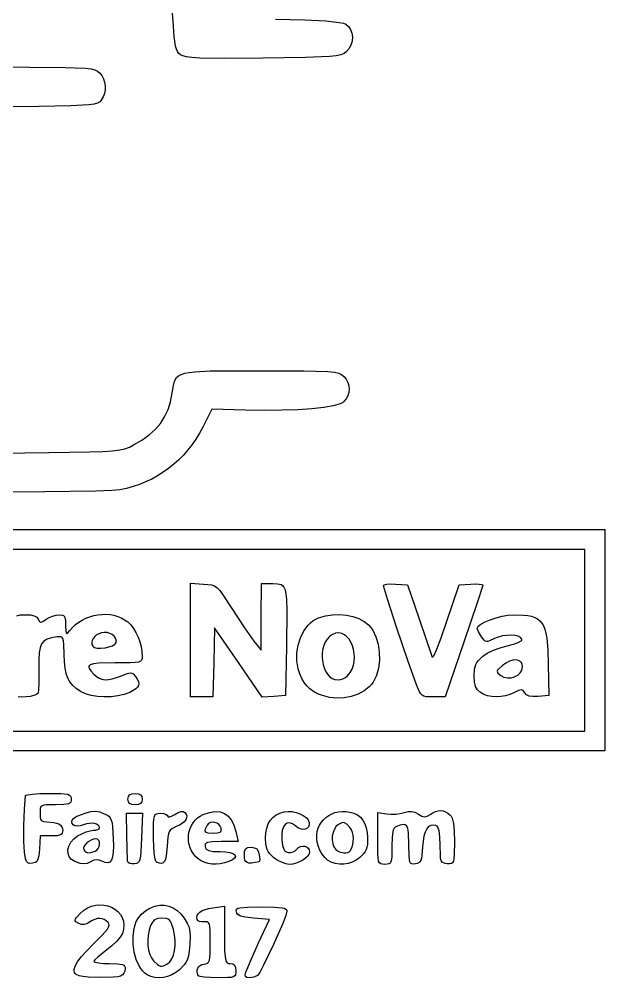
# Model space of a CAD drawing. Extents: x -22 to 140, y -125 to 113.
# Drawn here: x 67 to 139.7, y -125.5 to -6.3 of the extents above; entities that cross this region are included whole.
import ezdxf

# ---------------------------------------------------------------- set-up
doc = ezdxf.new("R2010")
doc.units = 0
doc.layers.get('0').update_dxf_attribs({"linetype": 'CONTINUOUS'})

msp = doc.modelspace()

# ---------------------------------------------------------------- linework, layer by layer
at = {"color": 7}
for points in [[(98.827375, -6.240862), (102.447191, -6.34669), (105.059666, -6.483367), (106.738809, -6.656237), (107.251508, -6.757913), (107.558625, -6.870635), (107.907325, -7.1545), (108.159047, -7.534591), (108.313392, -7.984041), (108.369958, -8.475986), (108.328341, -8.983551), (108.188142, -9.479875), (107.948955, -9.938089), (107.610385, -10.331323), (107.332938, -10.538824), (106.952228, -10.70076), (106.375259, -10.82412), (105.509031, -10.915893), (102.536825, -11.032645), (97.291635, -11.106935), (92.419712, -11.13897), (89.394919, -11.093935), (88.428926, -11.036695), (87.749185, -10.953202), (87.297189, -10.841129), (87.014428, -10.69815), (86.812806, -10.521352), (86.647192, -10.297772), (86.511824, -10.001425), (86.400933, -9.606328), (86.22952, -8.415943), (86.08682, -6.518741), (85.967386, -5.039281)], [(65.007972, -12.207652), (68.2239, -12.236106), (72.681561, -12.253999), (75.173191, -12.341487), (75.892434, -12.428395), (76.372991, -12.553174), (76.699138, -12.722648), (76.95515, -12.943645), (77.229597, -13.284829), (77.434883, -13.680454), (77.570053, -14.114774), (77.634146, -14.572051), (77.626215, -15.036535), (77.545274, -15.492484), (77.390376, -15.924155), (77.160566, -16.315803), (76.969795, -16.527416), (76.697515, -16.692547), (76.273956, -16.818359), (75.629355, -16.91202), (73.397959, -17.031575), (69.445203, -17.108557), (62.229966, -17.216526)], [(61.69172, -60.260622), (70.646349, -60.15005), (75.715489, -60.070469), (77.367361, -60.01613), (78.577062, -59.938993), (79.454307, -59.829229), (80.108817, -59.677012), (80.650311, -59.472517), (81.188506, -59.205918), (82.214909, -58.611522), (83.106909, -57.973361), (83.870788, -57.282975), (84.512844, -56.531908), (85.039361, -55.711705), (85.456626, -54.813911), (85.770934, -53.830065), (85.98857, -52.751713), (86.13727, -51.811642), (86.227477, -51.4343), (86.351829, -51.112798), (86.528001, -50.842675), (86.77367, -50.619465), (87.106514, -50.438702), (87.54421, -50.29592), (88.104438, -50.186661), (88.804871, -50.106453), (90.697075, -50.01534), (93.362238, -49.986867), (96.941784, -49.985174), (102.336216, -50.001035), (105.30737, -50.086266), (106.14314, -50.172544), (106.683798, -50.297342), (107.032916, -50.467717), (107.294062, -50.690729), (107.586577, -51.045268), (107.797089, -51.434105), (107.925466, -51.845489), (107.971564, -52.267666), (107.935251, -52.688888), (107.81639, -53.097399), (107.614841, -53.481455), (107.330468, -53.829297), (107.129664, -53.977625), (106.835792, -54.116416), (105.984226, -54.364069), (104.806549, -54.569625), (103.333541, -54.730452), (101.595978, -54.843926), (99.624636, -54.907414), (97.450294, -54.91828), (95.103727, -54.873909), (90.907139, -54.747668), (89.777968, -57.000885), (89.37187, -57.756795), (88.927149, -58.482069), (88.445275, -59.175599), (87.927702, -59.836281), (87.375895, -60.463012), (86.791317, -61.054683), (86.175429, -61.610189), (85.529691, -62.128425), (84.855566, -62.608288), (84.154515, -63.04867), (83.428002, -63.448466), (82.677485, -63.806572), (81.904428, -64.121879), (81.110294, -64.393287), (80.296543, -64.619686), (79.464636, -64.799972), (78.456578, -64.882166), (76.473496, -64.952047), (70.144315, -65.055552), (61.601231, -65.111864)], [(-21.822454, -83.499221), (-21.822454, -69.740887), (58.963686, -69.740887), (139.749798, -69.740887), (139.749798, -83.499221), (139.749798, -97.257554), (58.963686, -97.257554), (-21.822454, -97.257554), (-21.822454, -83.499221)], [(137.280353, -83.499221), (137.280353, -72.210332), (58.963686, -72.210332), (-19.35301, -72.210332), (-19.35301, -83.499221), (-19.35301, -94.788109), (58.963686, -94.788109), (137.280353, -94.788109), (137.280353, -83.499221)], [(88.244087, -83.479883), (88.244087, -76.404998), (89.883036, -76.512522), (90.427349, -76.553791), (90.859214, -76.620649), (91.219477, -76.748541), (91.548971, -76.972916), (91.888547, -77.329216), (92.27904, -77.852888), (93.376157, -79.544136), (94.950031, -81.942051), (96.130335, -83.60108), (97.030398, -84.733934), (97.047049, -80.588795), (97.063701, -76.443657), (98.468067, -76.443657), (99.071918, -76.464202), (99.316573, -76.506183), (99.526222, -76.583794), (99.703246, -76.707904), (99.850021, -76.889379), (99.968933, -77.139089), (100.062362, -77.467897), (100.182284, -78.406292), (100.228834, -79.791506), (100.177995, -84.250163), (100.062312, -90.378382), (98.615358, -90.484302), (97.168405, -90.59022), (94.205636, -86.267547), (91.242867, -81.94487), (91.143807, -86.24982), (91.044747, -90.55477), (89.644502, -90.55477), (88.244256, -90.55477), (88.244256, -83.479886), (88.244087, -83.479886)], [(116.353138, -89.055465), (115.27657, -86.021), (113.908351, -81.989769), (112.732486, -78.40978), (112.232976, -76.729034), (112.263577, -76.665774), (112.35128, -76.611037), (112.673395, -76.530705), (113.150127, -76.495171), (113.732281, -76.511568), (115.231587, -76.620045), (116.664881, -80.853379), (118.28176, -85.615879), (118.308684, -85.645075), (118.350997, -85.62498), (118.478153, -85.445558), (118.877175, -84.590625), (119.420775, -83.189987), (120.050892, -81.382551), (121.636417, -76.620051), (123.10829, -76.511573), (123.679793, -76.490971), (124.147814, -76.515073), (124.464047, -76.578474), (124.55015, -76.623235), (124.580192, -76.675801), (123.892343, -78.866817), (122.238594, -83.751643), (119.896997, -90.554785), (118.40596, -90.554785), (117.557386, -90.522848), (117.269798, -90.459763), (117.045155, -90.344676), (116.862309, -90.162149), (116.700119, -89.896733), (116.353132, -89.055479), (116.353132, -89.055479)], [(66.650251, -80.47539), (67.101937, -80.35802), (67.769023, -80.32419), (68.371993, -80.358728), (68.833531, -80.462213), (69.153069, -80.634448), (69.33005, -80.875237), (69.466603, -81.156229), (69.542081, -81.226477), (69.633586, -81.249901), (69.898353, -81.15624), (70.328242, -80.875248), (70.697112, -80.661287), (71.119881, -80.486072), (71.544377, -80.367683), (71.918423, -80.324201), (72.335976, -80.370849), (72.477412, -80.442675), (72.581352, -80.558843), (72.653341, -80.728363), (72.698928, -80.960242), (72.733086, -81.647117), (72.752136, -82.357025), (72.819697, -82.669129), (72.883888, -82.691057), (72.974868, -82.63163), (73.256746, -82.292771), (73.586029, -81.906166), (73.956175, -81.558565), (74.361855, -81.25075), (74.797742, -80.983517), (75.258512, -80.757649), (75.738837, -80.573936), (76.233389, -80.43317), (76.73684, -80.336133), (77.243863, -80.283617), (77.749134, -80.276421), (78.247321, -80.315311), (78.733102, -80.401087), (79.201145, -80.534538), (79.646128, -80.71645), (80.062719, -80.947616), (80.445595, -81.228819), (80.822184, -81.598894), (81.166165, -82.042395), (81.472173, -82.546506), (81.734843, -83.098409), (81.948815, -83.685293), (82.108722, -84.294339), (82.209208, -84.912739), (82.244903, -85.52767), (82.234715, -85.782158), (82.178493, -85.975517), (82.040896, -86.116135), (81.786586, -86.212389), (81.380228, -86.272664), (80.78648, -86.305339), (78.895484, -86.321426), (76.829829, -86.37025), (76.194186, -86.446047), (75.798727, -86.56922), (75.685299, -86.651648), (75.624997, -86.749613), (75.615514, -86.864342), (75.654543, -86.997069), (75.868913, -87.32143), (76.249651, -87.732537), (76.568339, -88.011406), (76.898372, -88.215837), (77.249451, -88.346322), (77.631284, -88.403357), (78.05357, -88.387439), (78.526016, -88.299064), (79.058321, -88.138731), (79.660193, -87.906933), (80.364126, -87.634919), (80.806792, -87.554782), (80.968683, -87.588621), (81.111493, -87.672771), (81.401533, -87.995128), (81.634682, -88.332714), (81.782284, -88.627131), (81.841173, -88.887275), (81.808187, -89.122047), (81.680162, -89.340346), (81.453936, -89.551073), (81.126346, -89.76312), (80.694227, -89.985396), (80.008238, -90.243911), (79.231258, -90.422981), (78.397892, -90.52328), (77.542742, -90.545491), (76.700419, -90.490266), (75.905526, -90.358287), (75.192666, -90.15023), (74.596449, -89.866769), (74.060044, -89.503357), (73.620319, -89.117077), (73.268859, -88.689067), (72.99724, -88.200476), (72.797046, -87.632438), (72.659855, -86.966103), (72.577245, -86.182609), (72.540799, -85.263101), (72.502403, -83.970836), (72.460445, -83.569378), (72.390629, -83.300308), (72.283444, -83.140584), (72.129376, -83.067161), (71.918911, -83.057001), (71.642542, -83.087038), (70.969253, -83.205803), (70.438294, -83.375108), (70.034863, -83.619935), (69.744166, -83.965265), (69.551406, -84.43608), (69.441782, -85.057361), (69.400501, -85.854091), (69.41275, -86.851247), (69.41687, -88.9159), (69.374842, -89.656562), (69.307551, -90.062296), (69.130288, -90.240519), (68.784492, -90.384353), (68.325805, -90.489603), (67.80986, -90.552072), (67.292304, -90.567566), (66.828765, -90.531882)], [(104.648409, -90.38767), (104.058728, -90.143553), (103.542216, -89.862683), (103.093054, -89.538556), (102.705416, -89.164668), (102.373477, -88.734511), (102.091422, -88.241578), (101.853424, -87.679369), (101.653664, -87.041375), (101.547605, -86.55902), (101.484878, -86.067838), (101.482338, -85.076448), (101.632356, -84.102112), (101.920872, -83.179748), (102.333952, -82.344263), (102.857664, -81.630571), (103.15665, -81.330303), (103.47807, -81.07358), (103.820177, -80.864755), (104.181235, -80.708201), (105.040686, -80.468329), (105.917816, -80.334922), (106.791819, -80.304979), (107.641881, -80.375506), (108.447185, -80.543499), (109.186923, -80.80596), (109.840284, -81.159892), (110.386455, -81.602295), (110.656384, -81.910674), (110.897328, -82.263508), (111.290418, -83.07985), (111.562012, -84.005962), (111.708389, -84.99648), (111.725831, -86.006043), (111.610636, -86.989282), (111.359083, -87.90084), (111.181009, -88.315563), (110.967455, -88.695352), (110.741011, -89.003587), (110.47391, -89.289698), (109.833342, -89.791368), (109.076924, -90.192013), (108.235834, -90.483289), (107.341246, -90.656842), (106.42434, -90.70432), (105.51629, -90.617381), (104.648273, -90.38767), (104.648273, -90.38767)], [(124.3059, -90.005617), (123.927694, -89.667678), (123.686592, -89.249069), (123.559132, -88.687408), (123.521859, -87.920308), (123.563789, -87.108129), (123.625197, -86.788063), (123.721571, -86.50697), (123.858903, -86.251062), (124.043197, -86.006556), (124.576664, -85.496612), (125.142943, -85.116475), (125.8948, -84.74813), (126.74217, -84.430232), (127.594975, -84.201426), (128.399537, -84.003543), (128.991083, -83.792655), (129.341682, -83.58128), (129.417899, -83.479321), (129.423402, -83.381935), (129.265598, -83.169458), (128.970342, -83.013341), (128.568365, -82.914321), (128.090388, -82.873125), (127.567148, -82.890481), (127.029365, -82.96713), (126.507773, -83.103799), (126.033095, -83.301219), (125.429294, -83.589331), (125.217856, -83.652558), (125.045317, -83.658795), (124.895629, -83.605689), (124.752737, -83.490915), (124.42313, -83.067017), (124.035743, -82.43548), (123.874631, -82.016795), (123.907332, -81.897353), (124.001383, -81.769102), (124.349247, -81.495319), (124.869625, -81.21374), (125.513927, -80.942651), (126.233557, -80.700349), (126.979925, -80.505119), (127.704435, -80.375255), (128.358493, -80.329047), (129.632069, -80.371981), (130.162655, -80.431838), (130.628217, -80.525504), (131.03309, -80.659139), (131.38161, -80.838901), (131.678109, -81.070947), (131.926925, -81.361444), (132.132388, -81.716544), (132.298837, -82.142412), (132.430604, -82.645208), (132.532023, -83.231087), (132.661157, -84.676745), (132.720915, -86.528664), (132.788959, -90.378399), (131.44654, -90.491482), (130.821827, -90.510645), (130.348865, -90.446397), (130.011624, -90.29444), (129.794073, -90.050499), (129.597471, -89.770393), (129.491906, -89.699313), (129.367138, -89.673941), (129.016932, -89.759542), (128.460714, -90.025576), (127.943062, -90.249654), (127.392988, -90.408842), (126.826455, -90.503217), (126.259437, -90.532853), (125.707901, -90.497829), (125.18782, -90.398222), (124.715162, -90.23411), (124.305895, -90.005566), (124.305895, -90.005603)], [(78.99878, -83.782366), (79.004453, -83.495761), (78.915178, -83.22925), (78.745051, -82.992169), (78.508174, -82.793848), (78.218642, -82.643624), (77.890547, -82.550824), (77.537992, -82.524775), (77.175066, -82.57483), (76.863346, -82.685726), (76.587925, -82.846658), (76.355944, -83.046567), (76.174535, -83.274402), (76.050839, -83.519109), (75.991993, -83.769629), (76.005145, -84.014908), (76.097412, -84.243892), (76.182143, -84.3317), (76.310368, -84.399086), (76.671062, -84.476759), (77.127015, -84.485254), (77.625744, -84.432927), (78.114767, -84.328127), (78.541606, -84.179198), (78.853777, -83.99449), (78.950461, -83.891329), (78.998797, -83.782352), (78.998797, -83.782352)], [(107.774957, -87.906854), (108.095592, -87.518833), (108.337643, -87.0853), (108.505427, -86.617951), (108.603251, -86.128493), (108.635427, -85.628627), (108.606268, -85.130056), (108.520083, -84.644481), (108.381187, -84.183604), (108.19389, -83.75913), (107.962502, -83.382759), (107.691337, -83.066193), (107.384706, -82.821137), (107.046919, -82.659291), (106.682288, -82.592359), (106.295125, -82.632042), (105.889741, -82.790041), (105.535111, -83.03459), (105.240356, -83.348282), (105.00402, -83.719396), (104.824659, -84.136216), (104.700823, -84.587026), (104.631058, -85.06011), (104.613927, -85.543748), (104.64796, -86.026221), (104.731721, -86.495817), (104.863753, -86.940816), (105.042614, -87.349499), (105.266851, -87.710154), (105.535013, -88.011059), (105.845652, -88.240497), (106.197318, -88.386753), (106.588559, -88.438109), (106.884853, -88.396191), (107.207309, -88.282055), (107.516994, -88.113131), (107.774965, -87.906854), (107.774965, -87.906854)], [(129.519075, -86.816091), (129.460145, -86.456574), (129.294539, -86.192806), (129.039044, -86.025733), (128.710435, -85.956307), (128.325496, -85.985471), (127.901005, -86.114173), (127.453745, -86.34336), (127.000496, -86.673978), (126.547688, -87.080031), (126.427594, -87.226055), (126.375823, -87.350549), (126.39047, -87.465871), (126.469605, -87.584376), (126.813705, -87.880359), (127.208009, -88.096728), (127.644996, -88.190169), (128.095304, -88.172219), (128.529573, -88.054454), (128.918447, -87.848406), (129.232563, -87.565628), (129.442562, -87.217671), (129.519087, -86.816082), (129.519087, -86.816082)], [(67.622747, -109.863963), (67.546397, -108.523885), (67.548373, -106.578953), (67.619913, -104.513981), (67.75205, -102.813787), (67.815931, -102.760639), (67.986867, -102.711055), (68.603097, -102.626925), (69.507142, -102.570082), (70.605401, -102.549198), (72.137772, -102.568502), (72.986643, -102.659454), (73.216778, -102.747304), (73.35045, -102.871671), (73.412465, -103.038758), (73.42762, -103.254765), (73.414187, -103.463098), (73.364231, -103.626584), (73.263288, -103.750483), (73.096887, -103.840054), (72.509842, -103.937268), (71.487346, -103.960326), (70.373886, -103.97836), (70.029374, -104.018952), (69.796947, -104.096622), (69.654552, -104.223402), (69.580139, -104.411317), (69.547068, -105.018654), (69.580139, -105.557024), (69.629067, -105.742063), (69.706343, -105.879381), (69.817027, -105.975252), (69.966179, -106.035958), (70.400141, -106.076987), (71.262736, -106.145288), (71.601228, -106.230742), (71.877972, -106.350466), (72.093059, -106.504509), (72.246583, -106.69292), (72.338629, -106.915757), (72.36929, -107.173065), (72.31078, -107.506225), (72.226965, -107.622715), (72.097281, -107.710365), (71.671834, -107.812812), (70.977483, -107.840893), (69.585704, -107.840893), (69.478177, -109.483116), (69.393782, -110.325786), (69.247438, -110.842764), (69.137665, -111.005834), (68.996356, -111.119542), (68.597729, -111.241614), (68.188281, -111.250166), (68.041864, -111.190058), (67.925314, -111.074307), (67.831873, -110.893366), (67.75479, -110.63769), (67.622679, -109.863972), (67.622679, -109.863972)], [(80.483131, -103.254776), (80.529983, -102.92625), (80.681564, -102.707971), (80.954417, -102.586703), (81.365075, -102.549221), (81.775723, -102.586703), (82.048575, -102.707971), (82.200162, -102.92625), (82.24702, -103.254776), (82.200162, -103.583303), (82.048575, -103.801582), (81.775723, -103.92285), (81.365075, -103.960332), (80.954417, -103.92285), (80.681564, -103.801582), (80.529983, -103.583303), (80.483131, -103.254776), (80.483131, -103.254776)], [(73.868596, -111.004883), (73.455673, -110.756474), (73.17894, -110.415485), (73.035594, -110.007123), (73.022809, -109.556601), (73.137812, -109.089119), (73.377774, -108.629893), (73.739894, -108.204124), (74.221359, -107.837024), (74.729156, -107.565481), (75.264247, -107.342917), (75.762964, -107.192312), (76.161637, -107.136644), (76.469826, -107.111216), (76.722215, -107.043118), (76.892753, -106.942692), (76.955387, -106.820284), (76.909258, -106.632079), (76.779365, -106.479837), (76.578451, -106.365904), (76.319261, -106.292619), (76.014537, -106.262322), (75.677025, -106.277365), (75.319463, -106.340066), (74.954601, -106.452777), (74.536203, -106.580658), (74.176463, -106.626897), (73.887919, -106.591292), (73.683105, -106.473633), (73.536612, -106.278494), (73.486678, -106.083969), (73.532316, -105.891073), (73.672527, -105.700827), (73.906329, -105.514244), (74.232721, -105.332341), (75.159325, -104.986633), (75.867395, -104.809781), (76.441421, -104.762534), (76.966007, -104.847819), (77.525758, -105.068565), (77.847994, -105.232601), (78.095692, -105.398166), (78.280118, -105.596371), (78.412545, -105.85833), (78.504245, -106.215163), (78.566486, -106.697983), (78.647676, -108.166044), (78.667827, -109.111011), (78.641411, -109.867474), (78.563673, -110.444918), (78.429868, -110.852828), (78.235251, -111.100692), (77.975064, -111.197994), (77.64456, -111.154224), (77.238986, -110.978868), (76.920177, -110.855244), (76.590889, -110.818191), (76.255964, -110.867616), (75.920247, -111.003421), (75.411919, -111.243756), (74.992458, -111.323896), (74.52398, -111.243796), (73.868604, -111.003421), (73.868604, -111.004833)], [(84.099148, -111.133422), (83.992948, -111.047282), (83.902039, -110.878377), (83.764701, -110.282335), (83.684344, -109.325438), (83.658182, -107.987829), (83.673506, -106.286963), (83.70759, -105.759885), (83.772549, -105.403732), (83.878335, -105.185012), (84.034892, -105.070244), (84.252172, -105.025941), (84.540123, -105.018603), (84.88256, -105.047082), (85.162991, -105.12462), (85.352475, -105.239377), (85.422068, -105.379512), (85.44044, -105.439975), (85.493089, -105.473113), (85.686456, -105.461175), (85.972638, -105.351196), (86.322105, -105.150689), (86.733346, -104.918067), (87.081089, -104.799364), (87.360915, -104.795441), (87.568399, -104.90717), (87.72344, -105.120443), (87.786669, -105.350477), (87.762568, -105.589919), (87.655653, -105.83142), (87.470411, -106.067631), (87.211337, -106.291197), (86.882929, -106.494769), (86.489681, -106.670997), (85.923467, -106.936709), (85.736771, -107.099501), (85.600517, -107.31176), (85.504344, -107.595622), (85.437875, -107.973221), (85.352579, -109.098165), (85.239154, -110.305878), (85.147209, -110.711053), (85.023909, -110.996552), (84.863355, -111.171956), (84.659644, -111.246847), (84.406875, -111.230788), (84.099145, -111.133396), (84.099145, -111.133396)], [(89.214226, -110.669225), (88.888821, -110.374388), (88.614947, -110.046465), (88.391963, -109.691153), (88.219226, -109.314149), (88.096095, -108.921152), (88.021933, -108.517857), (87.996109, -108.109961), (88.017953, -107.703163), (88.086847, -107.303158), (88.20214, -106.915644), (88.363199, -106.546323), (88.569379, -106.200883), (88.82004, -105.885028), (89.114542, -105.604454), (89.452241, -105.364859), (89.832501, -105.171937), (90.600634, -104.912403), (91.297116, -104.804676), (91.920429, -104.847954), (92.469061, -105.041449), (92.941495, -105.38436), (93.33622, -105.875892), (93.651721, -106.51525), (93.886482, -107.301637), (94.167209, -108.546378), (92.061831, -108.546378), (90.970681, -108.567911), (90.349524, -108.655265), (90.180998, -108.734273), (90.088934, -108.842511), (90.059651, -108.984243), (90.079463, -109.163728), (90.130917, -109.330061), (90.217774, -109.465621), (90.347963, -109.573054), (90.529409, -109.655015), (91.077793, -109.753104), (91.926353, -109.7811), (92.59463, -109.811216), (93.127163, -109.895358), (93.51575, -110.024223), (93.752192, -110.188502), (93.828288, -110.378889), (93.735838, -110.586083), (93.466637, -110.800769), (93.012485, -111.013649), (92.475207, -111.187772), (91.947771, -111.299117), (91.43418, -111.348049), (90.938445, -111.334925), (90.464575, -111.26012), (90.016575, -111.12399), (89.598457, -110.926903), (89.214226, -110.669222), (89.214226, -110.669222)], [(98.582717, -110.517178), (98.086051, -110.025025), (97.913277, -109.782528), (97.783805, -109.525051), (97.633561, -108.913038), (97.592907, -108.084761), (97.629119, -107.434928), (97.737749, -106.854752), (97.918789, -106.344237), (98.172238, -105.903395), (98.498087, -105.53223), (98.89633, -105.230758), (99.366964, -104.998983), (99.909979, -104.836911), (100.384519, -104.78212), (100.881112, -104.811051), (101.376019, -104.913458), (101.84551, -105.079086), (102.265841, -105.29769), (102.613279, -105.559019), (102.864087, -105.852826), (102.994527, -106.168856), (103.00353, -106.472691), (102.913829, -106.714053), (102.743059, -106.888472), (102.508854, -106.991483), (102.228861, -107.018633), (101.920717, -106.96544), (101.602057, -106.827444), (101.290523, -106.600182), (100.914891, -106.329062), (100.570526, -106.213696), (100.265342, -106.245939), (100.007244, -106.41766), (99.804143, -106.720708), (99.663947, -107.146945), (99.594565, -107.688233), (99.603907, -108.336427), (99.687935, -109.029291), (99.833359, -109.493945), (99.935611, -109.653657), (100.061028, -109.77188), (100.391786, -109.904595), (100.68979, -109.909647), (100.99684, -109.827608), (101.27679, -109.673046), (101.493497, -109.460538), (101.69589, -109.259847), (101.936843, -109.137298), (102.196149, -109.088532), (102.453609, -109.109191), (102.689024, -109.194908), (102.882186, -109.341322), (103.0129, -109.544079), (103.060959, -109.798815), (102.997815, -110.063977), (102.821886, -110.334606), (102.553442, -110.598119), (102.212741, -110.841937), (101.820051, -111.053474), (101.395631, -111.220151), (100.959753, -111.329385), (100.532672, -111.368592), (100.081754, -111.301409), (99.5638, -111.118486), (99.042792, -110.847765), (98.582714, -110.517184), (98.582714, -110.517184)], [(105.283093, -110.838324), (104.956971, -110.534927), (104.628636, -110.100832), (104.33631, -109.593981), (104.11822, -109.072319), (103.997051, -108.605944), (103.941304, -108.149009), (103.947428, -107.705294), (104.011919, -107.278582), (104.131234, -106.872659), (104.301834, -106.491303), (104.520189, -106.1383), (104.782769, -105.81743), (105.086037, -105.532479), (105.426459, -105.287228), (105.800505, -105.085459), (106.204641, -104.930953), (106.635335, -104.827496), (107.089052, -104.778869), (107.56226, -104.78886), (108.051424, -104.861241), (108.558567, -105.010529), (108.999093, -105.230137), (109.373283, -105.52047), (109.681419, -105.881938), (109.923785, -106.31494), (110.100657, -106.819883), (110.212318, -107.397172), (110.259051, -108.047209), (110.238477, -108.905531), (110.188081, -109.237021), (110.103211, -109.523369), (109.978079, -109.779559), (109.806878, -110.020571), (109.303091, -110.516992), (108.849797, -110.845168), (108.354334, -111.093304), (107.830758, -111.260272), (107.293122, -111.34495), (106.755483, -111.346361), (106.231893, -111.263094), (105.736412, -111.094173), (105.28309, -110.838471), (105.28309, -110.838471)], [(111.527618, -108.153691), (111.527618, -104.938647), (112.672226, -105.106642), (113.193844, -105.144968), (113.767932, -105.125128), (114.324846, -105.052808), (114.794933, -104.933677), (115.297043, -104.799937), (115.734507, -104.783455), (116.14746, -104.888374), (116.576037, -105.118885), (117.015798, -105.373878), (117.35521, -105.46367), (117.673159, -105.390225), (118.048531, -105.1555), (118.378286, -104.945516), (118.706149, -104.79797), (119.029702, -104.712798), (119.346531, -104.689938), (119.654218, -104.729325), (119.950345, -104.830894), (120.232494, -104.994583), (120.498249, -105.220327), (120.639958, -105.397198), (120.758093, -105.625666), (120.929411, -106.272226), (121.023738, -107.229693), (121.052618, -108.567751), (121.037519, -110.168803), (121.003644, -110.661907), (120.938874, -110.991218), (120.833198, -111.1876), (120.67661, -111.281918), (120.459102, -111.305032), (120.170665, -111.287817), (119.89162, -111.256019), (119.67852, -111.197359), (119.522505, -111.088734), (119.414721, -110.907045), (119.346311, -110.629195), (119.308411, -110.232077), (119.288712, -108.987649), (119.261336, -107.92773), (119.171254, -107.205506), (119.006476, -106.76636), (118.892331, -106.635875), (118.755018, -106.555678), (118.411893, -106.477633), (118.105549, -106.519531), (117.837071, -106.67965), (117.607542, -106.956262), (117.418041, -107.347645), (117.269655, -107.852072), (117.163463, -108.467819), (117.100547, -109.193163), (117.019668, -110.254517), (116.960429, -110.61155), (116.879513, -110.87431), (116.770062, -111.058923), (116.625214, -111.181507), (116.438112, -111.258181), (116.201895, -111.305061), (115.949887, -111.331477), (115.757689, -111.313753), (115.617224, -111.227664), (115.520413, -111.048981), (115.459179, -110.753477), (115.42544, -110.31693), (115.408139, -108.923805), (115.360616, -107.406559), (115.282502, -106.930368), (115.15152, -106.61814), (114.955204, -106.451631), (114.681073, -106.412594), (114.316656, -106.482783), (113.849482, -106.643957), (113.702529, -106.726253), (113.581591, -106.855709), (113.484693, -107.041086), (113.409854, -107.291144), (113.318428, -108.020347), (113.291476, -109.113402), (113.273046, -110.381469), (113.236236, -110.780827), (113.16881, -111.054995), (113.061597, -111.227421), (112.905429, -111.321554), (112.691135, -111.360839), (112.409545, -111.368713), (112.120073, -111.361573), (111.902076, -111.315537), (111.745425, -111.193656), (111.639982, -110.958994), (111.575612, -110.574605), (111.542183, -110.003548), (111.527592, -108.15366), (111.527592, -108.15366)], [(80.432997, -110.952178), (80.343081, -107.752653), (80.303372, -105.018614), (81.288949, -105.018614), (82.274525, -105.018614), (82.172586, -108.105431), (82.097033, -109.812492), (82.043557, -110.362817), (81.968204, -110.751758), (81.862421, -111.009879), (81.717653, -111.167743), (81.525338, -111.255914), (81.276926, -111.304956), (80.9539, -111.315737), (80.692348, -111.255006), (80.512104, -111.131056), (80.432997, -110.952178), (80.432997, -110.952178)], [(92.058461, -106.874719), (91.958137, -106.612123), (91.781804, -106.400975), (91.550769, -106.246075), (91.286324, -106.152216), (91.009766, -106.124192), (90.7424, -106.166813), (90.505519, -106.284875), (90.320424, -106.483173), (90.0677, -106.979263), (90.043739, -107.154328), (90.092846, -107.287009), (90.218649, -107.382016), (90.424761, -107.444052), (91.092372, -107.488033), (91.610546, -107.459018), (91.924716, -107.359552), (92.014474, -107.277575), (92.064238, -107.170996), (92.058481, -106.874711), (92.058481, -106.874711)], [(108.106638, -109.693044), (108.288017, -109.312741), (108.415725, -108.919933), (108.489891, -108.523032), (108.510634, -108.130461), (108.478091, -107.750638), (108.392388, -107.391976), (108.253656, -107.062899), (108.062016, -106.771824), (107.704777, -106.380497), (107.39961, -106.200315), (107.243724, -106.183297), (107.07346, -106.211748), (106.653276, -106.39528), (106.359564, -106.63316), (106.130431, -106.97812), (105.969358, -107.39869), (105.879818, -107.863403), (105.865283, -108.34079), (105.929238, -108.799379), (106.075155, -109.207701), (106.306507, -109.534288), (106.509735, -109.693205), (106.754286, -109.815478), (107.297152, -109.943917), (107.560375, -109.946993), (107.794729, -109.907234), (107.982664, -109.8231), (108.106633, -109.693044), (108.106633, -109.693044)], [(76.397372, -109.743356), (76.62103, -109.602834), (76.787612, -109.392576), (76.895426, -109.139849), (76.942777, -108.871924), (76.927961, -108.61607), (76.849302, -108.399552), (76.705098, -108.249647), (76.493654, -108.193617), (76.200174, -108.234012), (75.899944, -108.344231), (75.611273, -108.507835), (75.352466, -108.708385), (75.141835, -108.929435), (74.997682, -109.154547), (74.938317, -109.36728), (74.982044, -109.551191), (75.209033, -109.818176), (75.492863, -109.935436), (75.875111, -109.908625), (76.39736, -109.743364), (76.39736, -109.743364)], [(94.947082, -110.26208), (94.981406, -109.75445), (95.031142, -109.578092), (95.108677, -109.446074), (95.218557, -109.352921), (95.365349, -109.29316), (95.787878, -109.251922), (96.188397, -109.298754), (96.477491, -109.450302), (96.674135, -109.723149), (96.797303, -110.133867), (96.853024, -110.76995), (96.820668, -110.973746), (96.750228, -111.060825), (95.833466, -111.20654), (95.518223, -111.204846), (95.284193, -111.147163), (95.120722, -111.028762), (95.017149, -110.844931), (94.962821, -110.590942), (94.947073, -110.262077), (94.947073, -110.262077)], [(74.397881, -125.23645), (74.02471, -125.070935), (73.901102, -124.953686), (73.819463, -124.813481), (73.779786, -124.650345), (73.782044, -124.464304), (73.912368, -124.023614), (74.210336, -123.491628), (74.675847, -122.868557), (75.308809, -122.15462), (76.109127, -121.350024), (77.271685, -120.195439), (77.917158, -119.435459), (78.073283, -119.163759), (78.132891, -118.943078), (78.106899, -118.757542), (78.006224, -118.591274), (77.787172, -118.37587), (77.540532, -118.221111), (77.270302, -118.127041), (76.980471, -118.093699), (76.675033, -118.121131), (76.357982, -118.209365), (76.033311, -118.358449), (75.705013, -118.568422), (75.357067, -118.776716), (75.03086, -118.869169), (74.707905, -118.847805), (74.369706, -118.714644), (74.020135, -118.49987), (73.937915, -118.401823), (73.919288, -118.293752), (73.965703, -118.163467), (74.078563, -117.998776), (74.509311, -117.517429), (74.961687, -117.107087), (75.445941, -116.794627), (75.951737, -116.575216), (76.468746, -116.444014), (76.986635, -116.396183), (77.495069, -116.426883), (77.983717, -116.531274), (78.442249, -116.704525), (78.860333, -116.941789), (79.227634, -117.23823), (79.533823, -117.589015), (79.768567, -117.989296), (79.921531, -118.434245), (79.98239, -118.919015), (79.940801, -119.438776), (79.786443, -119.98868), (79.526494, -120.429977), (79.073913, -120.960315), (78.49238, -121.513005), (77.845572, -122.021357), (76.718659, -122.899368), (76.375849, -123.231583), (76.249944, -123.430944), (76.289546, -123.488173), (76.403041, -123.541559), (76.819895, -123.632141), (77.436844, -123.693343), (78.190222, -123.715808), (79.197301, -123.739402), (79.786059, -123.834364), (79.956527, -123.919954), (80.061968, -124.037), (80.115565, -124.19004), (80.130494, -124.383611), (80.086462, -124.659813), (79.966568, -124.91816), (79.78913, -125.129719), (79.572456, -125.265555), (79.209634, -125.343412), (78.634017, -125.397246), (77.107699, -125.43433), (75.520112, -125.379776), (74.867905, -125.319059), (74.397855, -125.236543), (74.397855, -125.236458)], [(82.864494, -125.098593), (82.583798, -124.89975), (82.323908, -124.645671), (82.085984, -124.342059), (81.871182, -123.994604), (81.515579, -123.190965), (81.266368, -122.280324), (81.132812, -121.308261), (81.124176, -120.320348), (81.249723, -119.362158), (81.36571, -118.908452), (81.51872, -118.479268), (81.788767, -118.00266), (82.182577, -117.545798), (82.666515, -117.141673), (83.206945, -116.823273), (83.826124, -116.583183), (84.426204, -116.458252), (85.004506, -116.447697), (85.558342, -116.550705), (86.085036, -116.766501), (86.581905, -117.094285), (87.046268, -117.533273), (87.475443, -118.082672), (87.895, -118.787043), (88.032203, -119.118848), (88.12664, -119.464164), (88.204093, -120.276606), (88.161102, -121.38693), (88.046342, -122.507437), (87.960527, -122.926252), (87.843834, -123.279699), (87.687333, -123.589477), (87.482081, -123.877276), (86.889578, -124.473736), (86.425661, -124.832203), (85.928216, -125.114033), (85.408405, -125.317496), (84.877387, -125.440855), (84.346324, -125.482378), (83.82638, -125.440333), (83.328718, -125.312986), (82.864497, -125.098604), (82.864497, -125.098604)], [(89.212448, -125.215063), (89.11641, -124.963287), (89.079244, -124.719664), (89.097871, -124.490449), (89.169211, -124.281895), (89.290186, -124.100263), (89.45771, -123.951802), (89.668705, -123.842772), (89.920089, -123.779427), (90.167138, -123.732183), (90.357008, -123.652334), (90.497171, -123.514183), (90.595094, -123.292037), (90.658252, -122.960195), (90.694114, -122.492965), (90.713842, -121.049548), (90.695864, -119.602645), (90.662455, -119.143882), (90.603019, -118.828896), (90.510255, -118.633172), (90.376857, -118.532202), (90.195521, -118.501468), (89.95894, -118.516454), (89.656282, -118.521223), (89.390194, -118.472148), (89.189435, -118.378029), (89.082752, -118.247682), (89.036889, -117.986751), (89.080904, -117.741418), (89.210932, -117.514652), (89.423098, -117.309426), (89.713533, -117.128716), (90.078368, -116.975492), (90.513732, -116.852725), (91.015749, -116.763391), (92.477716, -116.567303), (92.477716, -120.141506), (92.495271, -122.108643), (92.583321, -123.180769), (92.670373, -123.465243), (92.79496, -123.626818), (92.963712, -123.699112), (93.183272, -123.715735), (93.511793, -123.762589), (93.730075, -123.914179), (93.851343, -124.187032), (93.888828, -124.597679), (93.880954, -124.879464), (93.84155, -125.093849), (93.746926, -125.25003), (93.573402, -125.357199), (93.29729, -125.424551), (92.894903, -125.461276), (91.616569, -125.479621), (90.723906, -125.458736), (89.973068, -125.401897), (89.442947, -125.317769), (89.212431, -125.215026), (89.212431, -125.215026)], [(95.128204, -124.75935), (95.690187, -123.400055), (96.720332, -121.143378), (98.083861, -118.247665), (96.077627, -118.071276), (95.106808, -117.95681), (94.470448, -117.80174), (94.258406, -117.701771), (94.106833, -117.583001), (94.008018, -117.442547), (93.954244, -117.277526), (93.939484, -117.092741), (93.990035, -116.948523), (94.130415, -116.83996), (94.385144, -116.762143), (95.335722, -116.679114), (97.037936, -116.660176), (98.654167, -116.681908), (99.630458, -116.763334), (99.923597, -116.834059), (100.11071, -116.928863), (100.209787, -117.050795), (100.238816, -117.202901), (100.100925, -117.74343), (99.733263, -118.716411), (98.584655, -121.357856), (97.345073, -123.92351), (96.863692, -124.801757), (96.566597, -125.209658), (96.106544, -125.394294), (95.540719, -125.474242), (95.246988, -125.440945), (95.087358, -125.322917), (95.051278, -125.101835), (95.128195, -124.759373), (95.128195, -124.759373)], [(85.404299, -123.725311), (85.699221, -123.484465), (85.943143, -123.117957), (86.132373, -122.647352), (86.263228, -122.094216), (86.332017, -121.480109), (86.335065, -120.826598), (86.268655, -120.155253), (86.129116, -119.487631), (85.893661, -118.738179), (85.772517, -118.489341), (85.634482, -118.31), (85.468601, -118.189341), (85.263908, -118.11655), (84.69427, -118.071299), (84.172811, -118.115303), (83.791924, -118.264054), (83.512832, -118.542655), (83.296762, -118.976216), (83.11209, -119.57554), (82.996599, -120.202847), (82.948537, -120.836865), (82.966147, -121.456315), (83.047681, -122.039925), (83.191386, -122.566419), (83.395503, -123.014526), (83.658286, -123.362966), (84.151455, -123.826688), (84.338905, -123.955931), (84.510913, -124.021743), (84.685473, -124.027867), (84.880565, -123.97801), (85.40431, -123.725325), (85.40431, -123.725325)]]:
    msp.add_lwpolyline(points, dxfattribs=at)

doc.saveas('drawing.dxf')
